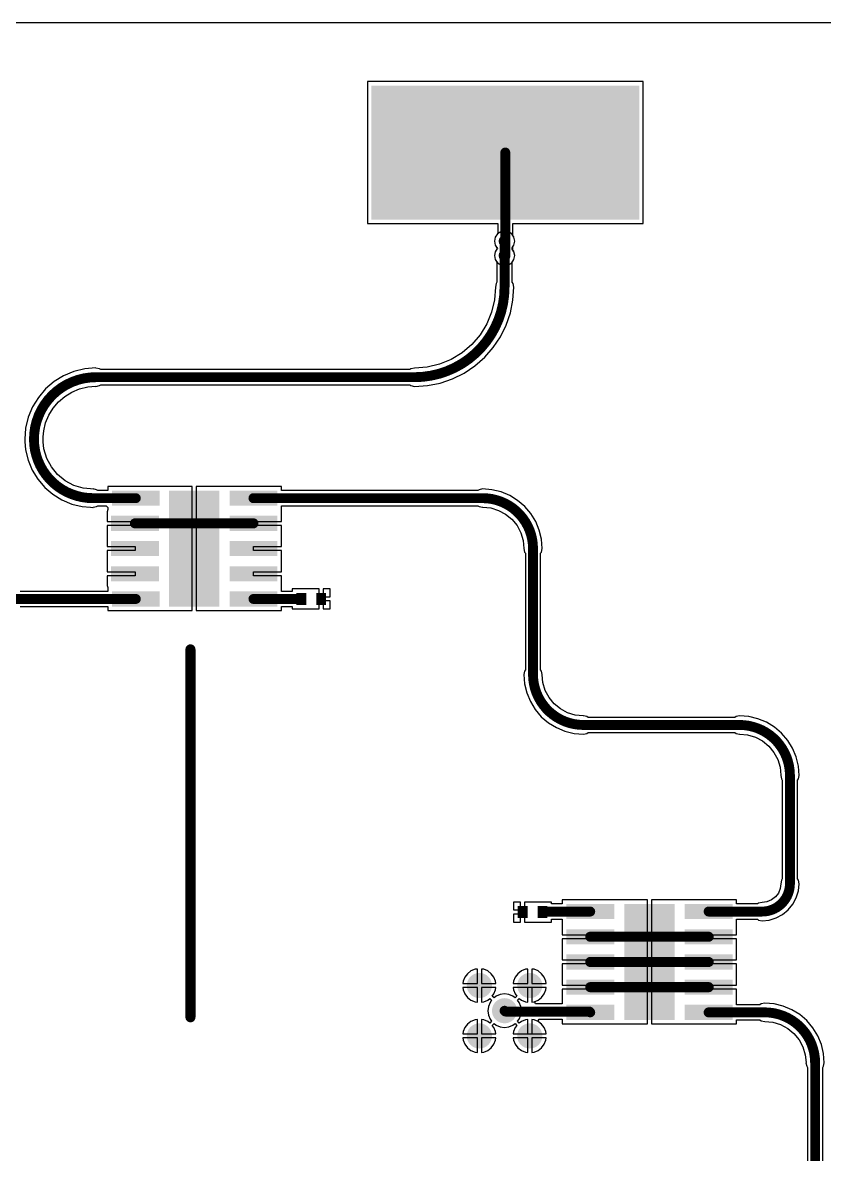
# Model space of a CAD drawing. Header units: millimetres. Extents: x 0.2 to 99.8, y 0.1 to 99.7.
# Drawn here: x 25.7 to 66.1, y 42.6 to 99.7 of the extents above; entities that cross this region are included whole.
import ezdxf

# ---------------------------------------------------------------- set-up
doc = ezdxf.new("R2010")
doc.units = ezdxf.units.MM
for name, color, linetype in [('BottomLayer', 5, 'Continuous'), ('MultiLayer', 9, 'Continuous'), ('PadHoleLayer', 156, 'Continuous'), ('TopLayer', 1, 'Continuous'), ('ViaHoleLayer', 16, 'Continuous')]:
    doc.layers.add(name, color=color, linetype=linetype)

# ---------------------------------------------------------------- blocks, each defined once
blk = doc.blocks.new('ANTENNA_PAD_3')
at = {"layer": 'TopLayer'}
blk.add_hatch(color=1, dxfattribs=at).paths.add_polyline_path([(-6.712, 3.375), (6.788, 3.375), (6.788, -3.375), (-6.712, -3.375)])
blk = doc.blocks.new('SM1L_MNC_B_6')
at = {"layer": 'BottomLayer'}
for points in [[(-4.191, 2.921), (-1.778, 2.921), (-1.778, 2.159), (-4.191, 2.159)], [(-1.27, 2.921), (1.27, 2.921), (1.27, -2.921), (-1.27, -2.921)], [(1.778, 2.921), (4.191, 2.921), (4.191, 2.159), (1.778, 2.159)], [(-4.191, 1.651), (-1.778, 1.651), (-1.778, 0.889), (-4.191, 0.889)], [(1.778, 1.651), (4.191, 1.651), (4.191, 0.889), (1.778, 0.889)], [(-4.191, 0.381), (-1.778, 0.381), (-1.778, -0.381), (-4.191, -0.381)], [(1.778, 0.381), (4.191, 0.381), (4.191, -0.381), (1.778, -0.381)], [(-4.191, -0.889), (-1.778, -0.889), (-1.778, -1.651), (-4.191, -1.651)], [(1.778, -0.889), (4.191, -0.889), (4.191, -1.651), (1.778, -1.651)], [(-4.191, -2.159), (-1.778, -2.159), (-1.778, -2.921), (-4.191, -2.921)], [(1.778, -2.159), (4.191, -2.159), (4.191, -2.921), (1.778, -2.921)]]:
    blk.add_hatch(color=5, dxfattribs=at).paths.add_polyline_path(points)
blk = doc.blocks.new('SM1L_MNC_B_7')
at = {"layer": 'BottomLayer'}
for points in [[(-4.191, 2.921), (-1.778, 2.921), (-1.778, 2.159), (-4.191, 2.159)], [(-1.27, 2.921), (1.27, 2.921), (1.27, -2.921), (-1.27, -2.921)], [(1.74, 2.921), (4.153, 2.921), (4.153, 2.159), (1.74, 2.159)], [(-4.191, 1.651), (-1.778, 1.651), (-1.778, 0.889), (-4.191, 0.889)], [(1.778, 1.651), (4.191, 1.651), (4.191, 0.889), (1.778, 0.889)], [(-4.191, 0.381), (-1.778, 0.381), (-1.778, -0.381), (-4.191, -0.381)], [(1.778, 0.381), (4.191, 0.381), (4.191, -0.381), (1.778, -0.381)], [(-4.191, -0.889), (-1.778, -0.889), (-1.778, -1.651), (-4.191, -1.651)], [(1.778, -0.889), (4.191, -0.889), (4.191, -1.651), (1.778, -1.651)], [(-4.191, -2.159), (-1.778, -2.159), (-1.778, -2.921), (-4.191, -2.921)], [(1.74, -2.159), (4.153, -2.159), (4.153, -2.921), (1.74, -2.921)]]:
    blk.add_hatch(color=5, dxfattribs=at).paths.add_polyline_path(points)
blk = doc.blocks.new('R0402_B_9')
at = {"layer": 'BottomLayer'}
for points in [[(-0.75, 0.3), (-0.25, 0.3), (-0.25, -0.3), (-0.75, -0.3)], [(0.25, 0.3), (0.75, 0.3), (0.75, -0.3), (0.25, -0.3)]]:
    blk.add_hatch(color=5, dxfattribs=at).paths.add_polyline_path(points)
blk = doc.blocks.new('R0402_B_10')
at = {"layer": 'BottomLayer'}
for points in [[(-0.75, 0.3), (-0.25, 0.3), (-0.25, -0.3), (-0.75, -0.3)], [(0.25, 0.3), (0.75, 0.3), (0.75, -0.3), (0.25, -0.3)]]:
    blk.add_hatch(color=5, dxfattribs=at).paths.add_polyline_path(points)
blk = doc.blocks.new('MMCX_0734151471_B_11')
at = {"layer": 'BottomLayer'}
h = blk.add_hatch(color=5, dxfattribs=at)
edge = h.paths.add_edge_path()
edge.add_arc((-1.27, 1.27), 0.635, 0, 360)
h = blk.add_hatch(color=5, dxfattribs=at)
edge = h.paths.add_edge_path()
edge.add_arc((1.27, 1.27), 0.635, 0, 360)
h = blk.add_hatch(color=5, dxfattribs=at)
edge = h.paths.add_edge_path()
edge.add_arc((0, 0), 0.635, 0, 360)
h = blk.add_hatch(color=5, dxfattribs=at)
edge = h.paths.add_edge_path()
edge.add_arc((-1.27, -1.27), 0.635, 0, 360)
h = blk.add_hatch(color=5, dxfattribs=at)
edge = h.paths.add_edge_path()
edge.add_arc((1.27, -1.27), 0.635, 0, 360)
at = {"layer": 'MultiLayer'}
h = blk.add_hatch(color=9, dxfattribs=at)
edge = h.paths.add_edge_path()
edge.add_arc((-1.27, 1.27), 0.635, 0, 360)
h = blk.add_hatch(color=9, dxfattribs=at)
edge = h.paths.add_edge_path()
edge.add_arc((1.27, 1.27), 0.635, 0, 360)
h = blk.add_hatch(color=9, dxfattribs=at)
edge = h.paths.add_edge_path()
edge.add_arc((0, 0), 0.635, 0, 360)
h = blk.add_hatch(color=9, dxfattribs=at)
edge = h.paths.add_edge_path()
edge.add_arc((-1.27, -1.27), 0.635, 0, 360)
h = blk.add_hatch(color=9, dxfattribs=at)
edge = h.paths.add_edge_path()
edge.add_arc((1.27, -1.27), 0.635, 0, 360)
at = {"layer": 'PadHoleLayer'}
h = blk.add_hatch(color=156, dxfattribs=at)
edge = h.paths.add_edge_path()
edge.add_arc((-1.27, 1.27), 0.445, 0, 360)
h = blk.add_hatch(color=156, dxfattribs=at)
edge = h.paths.add_edge_path()
edge.add_arc((1.27, 1.27), 0.445, 0, 360)
h = blk.add_hatch(color=156, dxfattribs=at)
edge = h.paths.add_edge_path()
edge.add_arc((0, 0), 0.445, 0, 360)
h = blk.add_hatch(color=156, dxfattribs=at)
edge = h.paths.add_edge_path()
edge.add_arc((-1.27, -1.27), 0.445, 0, 360)
h = blk.add_hatch(color=156, dxfattribs=at)
edge = h.paths.add_edge_path()
edge.add_arc((1.27, -1.27), 0.445, 0, 360)
at = {"layer": 'TopLayer'}
h = blk.add_hatch(color=1, dxfattribs=at)
edge = h.paths.add_edge_path()
edge.add_arc((-1.27, 1.27), 0.635, 0, 360)
h = blk.add_hatch(color=1, dxfattribs=at)
edge = h.paths.add_edge_path()
edge.add_arc((1.27, 1.27), 0.635, 0, 360)
h = blk.add_hatch(color=1, dxfattribs=at)
edge = h.paths.add_edge_path()
edge.add_arc((0, 0), 0.635, 0, 360)
h = blk.add_hatch(color=1, dxfattribs=at)
edge = h.paths.add_edge_path()
edge.add_arc((-1.27, -1.27), 0.635, 0, 360)
h = blk.add_hatch(color=1, dxfattribs=at)
edge = h.paths.add_edge_path()
edge.add_arc((1.27, -1.27), 0.635, 0, 360)

msp = doc.modelspace()

# ---------------------------------------------------------------- hatches: boundary and pattern name
at = {"layer": 'BottomLayer'}
h = msp.add_hatch(color=5, dxfattribs=at)
edge = h.paths.add_edge_path()
edge.add_arc((50, 88.646), 0.3, 0, 360)
h = msp.add_hatch(color=5, dxfattribs=at)
edge = h.paths.add_edge_path()
edge.add_arc((50, 87.917), 0.3, 0, 360)
at = {"layer": 'TopLayer'}
h = msp.add_hatch(color=1, dxfattribs=at)
edge = h.paths.add_edge_path()
edge.add_arc((50, 88.646), 0.3, 0, 360)
h = msp.add_hatch(color=1, dxfattribs=at)
edge = h.paths.add_edge_path()
edge.add_arc((50, 87.917), 0.3, 0, 360)
at = {"layer": 'ViaHoleLayer'}
h = msp.add_hatch(color=16, dxfattribs=at)
edge = h.paths.add_edge_path()
edge.add_arc((50, 88.646), 0.15, 0, 360)
h = msp.add_hatch(color=16, dxfattribs=at)
edge = h.paths.add_edge_path()
edge.add_arc((50, 87.917), 0.15, 0, 360)

# ---------------------------------------------------------------- linework, layer by layer
at = {"layer": 'BottomLayer'}
for p, q in [((10.217, 99.656), (89.809, 99.656)), ((49.637, 89.009), (49.526, 88.842)), ((49.804, 89.12), (49.637, 89.009)), ((50, 89.159), (49.804, 89.12)), ((50.196, 89.12), (50, 89.159)), ((50.363, 89.009), (50.196, 89.12)), ((50.474, 88.842), (50.363, 89.009)), ((49.526, 88.842), (49.487, 88.646)), ((49.487, 88.646), (49.526, 88.45)), ((49.526, 88.45), (49.616, 88.315)), ((50.384, 88.315), (50.474, 88.45)), ((50.513, 88.646), (50.474, 88.842)), ((50.474, 88.45), (50.513, 88.646)), ((49.526, 88.113), (49.487, 87.917)), ((49.487, 87.917), (49.526, 87.72)), ((49.616, 88.248), (49.526, 88.113)), ((49.616, 88.315), (49.616, 88.248)), ((50.384, 88.248), (50.384, 88.315)), ((50.474, 88.113), (50.384, 88.248)), ((50.513, 87.917), (50.474, 88.113)), ((50.474, 87.72), (50.513, 87.917)), ((49.526, 87.72), (49.616, 87.585)), ((49.616, 87.585), (49.616, 86.57)), ((50.384, 87.585), (50.474, 87.72)), ((50.384, 86.57), (50.384, 87.585)), ((49.547, 86.321), (49.497, 85.69)), ((49.574, 86.507), (49.538, 86.33)), ((49.538, 86.33), (49.538, 86.33)), ((49.538, 86.33), (49.547, 86.321)), ((49.616, 86.57), (49.574, 86.507)), ((50.426, 86.507), (50.384, 86.57)), ((50.421, 85.677), (50.463, 86.33)), ((50.462, 86.33), (50.426, 86.507)), ((50.463, 86.33), (50.462, 86.33)), ((49.497, 85.69), (49.347, 85.066)), ((50.293, 85.034), (50.421, 85.677)), ((49.347, 85.066), (49.102, 84.473)), ((50.082, 84.414), (50.293, 85.034)), ((49.102, 84.473), (48.766, 83.926)), ((49.793, 83.827), (50.082, 84.414)), ((48.766, 83.926), (48.35, 83.438)), ((48.35, 83.438), (47.862, 83.022)), ((48.997, 82.791), (49.429, 83.283)), ((49.429, 83.283), (49.793, 83.827)), ((47.862, 83.022), (47.315, 82.686)), ((48.505, 82.359), (48.997, 82.791)), ((28.836, 82.208), (28.289, 82.076)), ((29.398, 82.252), (28.836, 82.208)), ((29.398, 82.25), (29.398, 82.252)), ((29.574, 82.214), (29.398, 82.25)), ((29.638, 82.172), (29.574, 82.214)), ((45.218, 82.172), (29.638, 82.172)), ((45.281, 82.214), (45.218, 82.172)), ((45.458, 82.25), (45.281, 82.214)), ((45.467, 82.241), (45.458, 82.25)), ((45.458, 82.25), (45.458, 82.25)), ((46.098, 82.291), (45.467, 82.241)), ((46.722, 82.441), (46.098, 82.291)), ((47.315, 82.686), (46.722, 82.441)), ((47.961, 81.995), (48.505, 82.359)), ((27.288, 81.566), (26.86, 81.201)), ((27.768, 81.861), (27.288, 81.566)), ((28.289, 82.076), (27.768, 81.861)), ((46.754, 81.495), (47.373, 81.706)), ((47.373, 81.706), (47.961, 81.995)), ((26.86, 81.201), (26.494, 80.772)), ((27.829, 80.821), (28.186, 81.04)), ((28.186, 81.04), (28.573, 81.2)), ((28.573, 81.2), (28.98, 81.298)), ((28.98, 81.298), (29.393, 81.331)), ((29.393, 81.331), (29.398, 81.326)), ((29.398, 81.326), (29.574, 81.362)), ((29.398, 81.326), (29.398, 81.326)), ((29.574, 81.362), (29.638, 81.404)), ((29.638, 81.404), (45.218, 81.404)), ((45.218, 81.404), (45.281, 81.362)), ((45.281, 81.362), (45.458, 81.326)), ((45.458, 81.325), (46.111, 81.367)), ((45.458, 81.326), (45.458, 81.325)), ((46.111, 81.367), (46.754, 81.495)), ((26.494, 80.772), (26.2, 80.292)), ((27.239, 80.231), (27.511, 80.549)), ((27.511, 80.549), (27.829, 80.821)), ((26.2, 80.292), (25.984, 79.772)), ((26.86, 79.487), (27.02, 79.874)), ((27.02, 79.874), (27.239, 80.231)), ((25.984, 79.772), (25.853, 79.224)), ((26.762, 79.08), (26.86, 79.487)), ((25.853, 79.224), (25.809, 78.663)), ((26.734, 78.663), (26.739, 78.788)), ((26.739, 78.788), (26.762, 79.08)), ((25.809, 78.663), (25.809, 78.663)), ((25.809, 78.663), (25.819, 78.539)), ((25.819, 78.539), (25.851, 78.126)), ((26.738, 78.538), (26.734, 78.663)), ((26.734, 78.663), (26.734, 78.663)), ((26.734, 78.663), (26.734, 78.663)), ((26.774, 78.172), (26.738, 78.538)), ((26.917, 77.699), (26.774, 78.172)), ((25.851, 78.126), (25.977, 77.602)), ((25.977, 77.602), (26.183, 77.104)), ((27.15, 77.264), (26.917, 77.699)), ((26.183, 77.104), (26.465, 76.644)), ((27.463, 76.883), (27.15, 77.264)), ((26.465, 76.644), (26.815, 76.235)), ((27.844, 76.57), (27.463, 76.883)), ((28.28, 76.337), (27.844, 76.57)), ((26.815, 76.235), (27.225, 75.885)), ((27.225, 75.885), (27.684, 75.603)), ((28.752, 76.194), (28.28, 76.337)), ((29.123, 76.157), (28.752, 76.194)), ((29.249, 76.153), (29.123, 76.157)), ((29.25, 76.154), (29.249, 76.153)), ((29.426, 76.118), (29.25, 76.154)), ((29.49, 76.076), (29.426, 76.118)), ((29.997, 76.076), (29.49, 76.076)), ((32.753, 76.276), (29.997, 76.276)), ((29.997, 76.276), (29.997, 76.076)), ((32.848, 76.276), (32.753, 76.276)), ((32.944, 76.276), (32.848, 76.276)), ((34.252, 76.276), (32.944, 76.276)), ((34.252, 73.152), (34.252, 76.276)), ((35.801, 76.276), (34.455, 76.276)), ((34.455, 76.276), (34.455, 73.152)), ((35.827, 76.276), (35.801, 76.276)), ((35.928, 76.276), (35.827, 76.276)), ((35.954, 76.276), (35.928, 76.276)), ((38.748, 76.276), (35.954, 76.276)), ((38.748, 76.076), (38.748, 76.276)), ((48.655, 76.076), (38.748, 76.076)), ((48.718, 76.118), (48.655, 76.076)), ((48.895, 76.154), (48.718, 76.118)), ((49.365, 76.117), (48.895, 76.154)), ((48.895, 76.154), (48.895, 76.154)), ((49.823, 76.007), (49.365, 76.117)), ((50.258, 75.827), (49.823, 76.007)), ((27.684, 75.603), (28.182, 75.397)), ((28.182, 75.397), (28.706, 75.271)), ((29.426, 75.266), (29.49, 75.308)), ((29.49, 75.308), (29.907, 75.308)), ((29.907, 75.308), (29.997, 75.218)), ((38.748, 75.133), (38.748, 75.308)), ((38.748, 75.308), (48.655, 75.308)), ((48.655, 75.308), (48.718, 75.266)), ((50.659, 75.581), (50.258, 75.827)), ((51.018, 75.275), (50.659, 75.581)), ((28.706, 75.271), (29.127, 75.238)), ((29.127, 75.238), (29.243, 75.229)), ((29.243, 75.229), (29.251, 75.229)), ((29.251, 75.231), (29.426, 75.266)), ((29.251, 75.229), (29.251, 75.231)), ((29.997, 75.117), (29.959, 75.006)), ((29.959, 75.006), (29.959, 74.997)), ((29.959, 74.997), (29.959, 74.524)), ((29.997, 75.218), (29.997, 75.117)), ((38.748, 75.108), (38.748, 75.133)), ((38.748, 75.006), (38.748, 75.108)), ((38.748, 74.981), (38.748, 75.006)), ((38.748, 74.524), (38.748, 74.981)), ((48.718, 75.266), (48.895, 75.23)), ((48.895, 75.23), (48.901, 75.236)), ((48.895, 75.23), (48.895, 75.23)), ((48.901, 75.236), (49.302, 75.197)), ((49.302, 75.197), (49.693, 75.078)), ((49.693, 75.078), (50.053, 74.885)), ((50.053, 74.885), (50.369, 74.626)), ((51.324, 74.916), (51.018, 75.275)), ((51.57, 74.515), (51.324, 74.916)), ((29.959, 74.524), (31.369, 74.524)), ((31.369, 74.32), (29.959, 74.32)), ((29.959, 74.32), (29.959, 73.863)), ((31.369, 74.524), (31.369, 74.32)), ((37.338, 74.32), (37.338, 74.524)), ((37.338, 74.524), (38.748, 74.524)), ((38.748, 74.32), (37.338, 74.32)), ((38.748, 73.863), (38.748, 74.32)), ((50.369, 74.626), (50.628, 74.31)), ((50.628, 74.31), (50.821, 73.95)), ((51.75, 74.08), (51.57, 74.515)), ((29.959, 73.863), (29.959, 73.838)), ((29.959, 73.838), (29.959, 73.736)), ((29.959, 73.736), (29.959, 73.711)), ((29.959, 73.711), (29.959, 73.254)), ((38.748, 73.838), (38.748, 73.863)), ((38.748, 73.736), (38.748, 73.838)), ((38.748, 73.711), (38.748, 73.736)), ((38.748, 73.254), (38.748, 73.711)), ((50.821, 73.95), (50.94, 73.559)), ((51.86, 73.622), (51.75, 74.08)), ((51.897, 73.152), (51.86, 73.622)), ((29.959, 73.254), (31.369, 73.254)), ((31.369, 73.05), (29.959, 73.05)), ((29.959, 73.05), (29.959, 72.593)), ((31.369, 73.254), (31.369, 73.05)), ((34.252, 70.028), (34.252, 73.152)), ((34.455, 73.152), (34.455, 70.028)), ((37.338, 73.05), (37.338, 73.254)), ((37.338, 73.254), (38.748, 73.254)), ((38.748, 73.05), (37.338, 73.05)), ((38.748, 72.593), (38.748, 73.05)), ((50.94, 73.559), (50.979, 73.158)), ((50.979, 73.158), (50.973, 73.152)), ((50.973, 73.152), (50.973, 73.152)), ((50.973, 73.152), (51.009, 72.975)), ((51.861, 72.975), (51.897, 73.152)), ((51.897, 73.152), (51.897, 73.152)), ((29.959, 72.593), (29.959, 72.568)), ((29.959, 72.568), (29.959, 72.466)), ((29.959, 72.466), (29.959, 72.441)), ((29.959, 72.441), (29.959, 71.984)), ((38.748, 72.568), (38.748, 72.593)), ((38.748, 72.466), (38.748, 72.568)), ((38.748, 72.441), (38.748, 72.466)), ((38.748, 71.984), (38.748, 72.441)), ((51.009, 72.975), (51.051, 72.912)), ((51.051, 72.912), (51.051, 67.042)), ((51.819, 72.912), (51.861, 72.975)), ((51.819, 67.042), (51.819, 72.912)), ((29.959, 71.984), (31.369, 71.984)), ((31.369, 71.984), (31.369, 71.78)), ((37.338, 71.78), (37.338, 71.984)), ((37.338, 71.984), (38.748, 71.984)), ((31.369, 71.78), (29.959, 71.78)), ((29.959, 71.78), (29.959, 71.307)), ((29.959, 71.307), (29.959, 71.298)), ((29.959, 71.298), (29.997, 71.187)), ((38.748, 71.78), (37.338, 71.78)), ((38.748, 71.323), (38.748, 71.78)), ((38.748, 71.298), (38.748, 71.323)), ((38.748, 71.196), (38.748, 71.298)), ((29.997, 70.996), (25.582, 70.996)), ((29.997, 71.187), (29.997, 71.171)), ((29.997, 71.171), (29.997, 70.996)), ((38.748, 71.171), (38.748, 71.196)), ((38.748, 70.996), (38.748, 71.171)), ((39.298, 70.996), (38.748, 70.996)), ((40.171, 71.115), (39.298, 71.115)), ((39.298, 71.115), (39.298, 70.996)), ((40.204, 71.115), (40.171, 71.115)), ((40.298, 71.115), (40.204, 71.115)), ((40.331, 71.115), (40.298, 71.115)), ((40.649, 71.115), (40.331, 71.115)), ((40.649, 70.612), (40.649, 71.115)), ((41.204, 71.115), (40.853, 71.115)), ((40.853, 71.115), (40.853, 70.714)), ((41.204, 70.714), (41.204, 71.115)), ((25.582, 70.228), (29.997, 70.228)), ((29.997, 70.228), (29.997, 70.028)), ((38.748, 70.028), (38.748, 70.228)), ((38.748, 70.228), (39.298, 70.228)), ((39.298, 70.228), (39.298, 70.109)), ((40.649, 70.109), (40.649, 70.612)), ((40.853, 70.714), (41.204, 70.714)), ((41.204, 70.51), (40.853, 70.51)), ((40.853, 70.51), (40.853, 70.109)), ((41.204, 70.109), (41.204, 70.51)), ((29.997, 70.028), (32.753, 70.028)), ((32.753, 70.028), (32.848, 70.028)), ((32.848, 70.028), (32.944, 70.028)), ((32.944, 70.028), (34.252, 70.028)), ((34.455, 70.028), (35.801, 70.028)), ((35.801, 70.028), (35.827, 70.028)), ((35.827, 70.028), (35.928, 70.028)), ((35.928, 70.028), (35.954, 70.028)), ((35.954, 70.028), (38.748, 70.028)), ((39.298, 70.109), (40.171, 70.109)), ((40.171, 70.109), (40.204, 70.109)), ((40.204, 70.109), (40.298, 70.109)), ((40.298, 70.109), (40.331, 70.109)), ((40.331, 70.109), (40.649, 70.109)), ((40.853, 70.109), (41.204, 70.109)), ((51.009, 66.979), (50.973, 66.802)), ((50.973, 66.802), (50.973, 66.802)), ((50.973, 66.802), (51.01, 66.332)), ((51.051, 67.042), (51.009, 66.979)), ((51.861, 66.979), (51.819, 67.042)), ((51.897, 66.802), (51.861, 66.979)), ((51.891, 66.796), (51.897, 66.802)), ((51.93, 66.395), (51.891, 66.796)), ((51.897, 66.802), (51.897, 66.802)), ((51.01, 66.332), (51.12, 65.874)), ((52.049, 66.004), (51.93, 66.395)), ((51.12, 65.874), (51.3, 65.439)), ((52.242, 65.644), (52.049, 66.004)), ((52.501, 65.328), (52.242, 65.644)), ((51.3, 65.439), (51.546, 65.038)), ((51.546, 65.038), (51.852, 64.679)), ((52.817, 65.069), (52.501, 65.328)), ((53.177, 64.876), (52.817, 65.069)), ((51.852, 64.679), (52.211, 64.373)), ((53.568, 64.757), (53.177, 64.876)), ((53.969, 64.718), (53.568, 64.757)), ((53.975, 64.724), (53.969, 64.718)), ((54.152, 64.688), (53.975, 64.724)), ((53.975, 64.724), (53.975, 64.724)), ((54.215, 64.646), (54.152, 64.688)), ((61.609, 64.646), (54.215, 64.646)), ((61.672, 64.688), (61.609, 64.646)), ((61.849, 64.724), (61.672, 64.688)), ((62.319, 64.687), (61.849, 64.724)), ((61.849, 64.724), (61.849, 64.724)), ((62.777, 64.577), (62.319, 64.687)), ((63.212, 64.397), (62.777, 64.577)), ((52.211, 64.373), (52.612, 64.127)), ((52.612, 64.127), (53.047, 63.947)), ((53.047, 63.947), (53.505, 63.837)), ((63.613, 64.151), (63.212, 64.397)), ((63.972, 63.845), (63.613, 64.151)), ((53.505, 63.837), (53.975, 63.8)), ((53.975, 63.8), (54.152, 63.836)), ((53.975, 63.8), (53.975, 63.8)), ((54.152, 63.836), (54.215, 63.878)), ((54.215, 63.878), (61.609, 63.878)), ((61.609, 63.878), (61.672, 63.836)), ((61.672, 63.836), (61.849, 63.8)), ((61.849, 63.8), (61.855, 63.806)), ((61.849, 63.8), (61.849, 63.8)), ((61.855, 63.806), (62.256, 63.767)), ((62.256, 63.767), (62.647, 63.648)), ((62.647, 63.648), (63.007, 63.455)), ((63.007, 63.455), (63.323, 63.196)), ((64.278, 63.486), (63.972, 63.845)), ((64.524, 63.085), (64.278, 63.486)), ((63.323, 63.196), (63.582, 62.88)), ((63.582, 62.88), (63.775, 62.52)), ((64.704, 62.65), (64.524, 63.085)), ((63.775, 62.52), (63.894, 62.129)), ((64.814, 62.192), (64.704, 62.65)), ((64.851, 61.722), (64.814, 62.192)), ((63.894, 62.129), (63.933, 61.728)), ((63.933, 61.728), (63.927, 61.722)), ((63.927, 61.722), (63.927, 61.722)), ((63.927, 61.722), (63.963, 61.545)), ((64.815, 61.545), (64.851, 61.722)), ((64.851, 61.722), (64.851, 61.722)), ((63.963, 61.545), (64.005, 61.482)), ((64.005, 61.482), (64.005, 56.501)), ((64.773, 61.482), (64.815, 61.545)), ((64.773, 56.501), (64.773, 61.482)), ((64.005, 56.501), (63.963, 56.438)), ((64.815, 56.438), (64.773, 56.501)), ((63.9, 56.016), (63.805, 55.788)), ((63.931, 56.257), (63.9, 56.016)), ((63.963, 56.438), (63.927, 56.261)), ((63.927, 56.261), (63.927, 56.261)), ((63.927, 56.261), (63.931, 56.257)), ((64.709, 55.547), (64.815, 55.897)), ((64.851, 56.261), (64.815, 56.438)), ((64.815, 55.897), (64.851, 56.261)), ((64.851, 56.261), (64.851, 56.261)), ((50.81, 55.339), (50.458, 55.339)), ((50.458, 55.339), (50.458, 54.937)), ((50.81, 54.937), (50.81, 55.339)), ((51.331, 55.339), (51.013, 55.339)), ((51.013, 55.339), (51.013, 54.836)), ((51.364, 55.339), (51.331, 55.339)), ((51.458, 55.339), (51.364, 55.339)), ((51.491, 55.339), (51.458, 55.339)), ((52.364, 55.339), (51.491, 55.339)), ((52.364, 55.242), (52.364, 55.339)), ((55.704, 55.442), (52.91, 55.442)), ((52.91, 55.442), (52.91, 55.242)), ((55.73, 55.442), (55.704, 55.442)), ((55.831, 55.442), (55.73, 55.442)), ((55.857, 55.442), (55.831, 55.442)), ((57.203, 55.442), (55.857, 55.442)), ((57.203, 52.318), (57.203, 55.442)), ((58.752, 55.442), (57.406, 55.442)), ((57.406, 55.442), (57.406, 52.318)), ((58.778, 55.442), (58.752, 55.442)), ((58.879, 55.442), (58.778, 55.442)), ((58.905, 55.442), (58.879, 55.442)), ((61.699, 55.442), (58.905, 55.442)), ((61.699, 55.242), (61.699, 55.442)), ((63.231, 55.347), (62.99, 55.316)), ((63.459, 55.442), (63.231, 55.347)), ((63.655, 55.592), (63.459, 55.442)), ((63.805, 55.788), (63.655, 55.592)), ((64.536, 55.225), (64.709, 55.547)), ((50.458, 54.937), (50.81, 54.937)), ((51.013, 54.836), (51.013, 54.332)), ((52.91, 55.242), (52.364, 55.242)), ((62.746, 55.242), (61.699, 55.242)), ((62.809, 55.284), (62.746, 55.242)), ((62.986, 55.319), (62.809, 55.284)), ((62.99, 55.316), (62.986, 55.319)), ((62.986, 55.319), (62.986, 55.319)), ((64.022, 54.711), (64.304, 54.942)), ((64.304, 54.942), (64.536, 55.225)), ((50.81, 54.734), (50.458, 54.734)), ((50.458, 54.734), (50.458, 54.332)), ((50.458, 54.332), (50.81, 54.332)), ((50.81, 54.332), (50.81, 54.734)), ((51.013, 54.332), (51.331, 54.332)), ((51.331, 54.332), (51.364, 54.332)), ((51.364, 54.332), (51.458, 54.332)), ((51.458, 54.332), (51.491, 54.332)), ((51.491, 54.332), (52.364, 54.332)), ((52.364, 54.332), (52.364, 54.474)), ((52.364, 54.474), (52.91, 54.474)), ((52.91, 54.474), (52.91, 54.299)), ((52.91, 54.299), (52.91, 54.274)), ((52.91, 54.274), (52.91, 54.172)), ((61.699, 54.299), (61.699, 54.474)), ((61.699, 54.474), (62.746, 54.474)), ((61.699, 54.274), (61.699, 54.299)), ((61.699, 54.172), (61.699, 54.274)), ((62.746, 54.474), (62.809, 54.431)), ((62.809, 54.431), (62.986, 54.396)), ((62.986, 54.396), (63.35, 54.432)), ((62.986, 54.396), (62.986, 54.396)), ((63.35, 54.432), (63.699, 54.538)), ((63.699, 54.538), (64.022, 54.711)), ((52.91, 54.172), (52.91, 54.147)), ((52.91, 54.147), (52.91, 53.689)), ((52.91, 53.689), (54.32, 53.689)), ((54.32, 53.689), (54.32, 53.486)), ((60.289, 53.486), (60.289, 53.689)), ((60.289, 53.689), (61.699, 53.689)), ((61.699, 54.147), (61.699, 54.172)), ((61.699, 53.689), (61.699, 54.147)), ((54.32, 53.486), (52.91, 53.486)), ((52.91, 53.486), (52.91, 53.029)), ((61.699, 53.486), (60.289, 53.486)), ((61.699, 53.029), (61.699, 53.486)), ((52.91, 53.029), (52.91, 53.004)), ((52.91, 53.004), (52.91, 52.902)), ((52.91, 52.902), (52.91, 52.877)), ((52.91, 52.877), (52.91, 52.419)), ((61.699, 53.004), (61.699, 53.029)), ((61.699, 52.902), (61.699, 53.004)), ((61.699, 52.877), (61.699, 52.902)), ((61.699, 52.419), (61.699, 52.877)), ((48.511, 51.947), (48.307, 51.863)), ((48.628, 51.962), (48.511, 51.947)), ((48.628, 51.232), (48.628, 51.962)), ((48.949, 51.947), (48.832, 51.962)), ((48.832, 51.962), (48.832, 51.232)), ((49.153, 51.863), (48.949, 51.947)), ((51.051, 51.947), (50.847, 51.863)), ((51.168, 51.962), (51.051, 51.947)), ((51.168, 51.232), (51.168, 51.962)), ((51.489, 51.947), (51.372, 51.962)), ((51.372, 51.962), (51.372, 51.232)), ((51.693, 51.863), (51.489, 51.947)), ((52.91, 52.419), (54.32, 52.419)), ((54.32, 52.216), (52.91, 52.216)), ((52.91, 52.216), (52.91, 51.759)), ((54.32, 52.419), (54.32, 52.216)), ((57.203, 49.194), (57.203, 52.318)), ((57.406, 52.318), (57.406, 49.194)), ((60.289, 52.216), (60.289, 52.419)), ((60.289, 52.419), (61.699, 52.419)), ((61.699, 52.216), (60.289, 52.216)), ((61.699, 51.759), (61.699, 52.216)), ((47.913, 51.349), (47.898, 51.232)), ((47.998, 51.553), (47.913, 51.349)), ((48.132, 51.728), (47.998, 51.553)), ((48.307, 51.863), (48.132, 51.728)), ((49.328, 51.728), (49.153, 51.863)), ((49.462, 51.553), (49.328, 51.728)), ((49.547, 51.349), (49.462, 51.553)), ((49.562, 51.232), (49.547, 51.349)), ((50.453, 51.349), (50.438, 51.232)), ((50.538, 51.553), (50.453, 51.349)), ((50.672, 51.728), (50.538, 51.553)), ((50.847, 51.863), (50.672, 51.728)), ((51.868, 51.728), (51.693, 51.863)), ((52.002, 51.553), (51.868, 51.728)), ((52.087, 51.349), (52.002, 51.553)), ((52.102, 51.232), (52.087, 51.349)), ((52.91, 51.759), (52.91, 51.734)), ((52.91, 51.734), (52.91, 51.632)), ((52.91, 51.632), (52.91, 51.607)), ((52.91, 51.607), (52.91, 51.149)), ((61.699, 51.734), (61.699, 51.759)), ((61.699, 51.632), (61.699, 51.734)), ((61.699, 51.607), (61.699, 51.632)), ((61.699, 51.149), (61.699, 51.607)), ((47.898, 51.232), (48.628, 51.232)), ((48.628, 51.029), (47.898, 51.029)), ((47.898, 51.029), (47.913, 50.912)), ((47.913, 50.912), (47.998, 50.708)), ((48.628, 50.298), (48.628, 51.029)), ((48.73, 51.13), (48.73, 51.13)), ((48.73, 51.13), (48.73, 51.13)), ((48.73, 51.13), (48.73, 51.13)), ((48.832, 51.232), (49.562, 51.232)), ((49.562, 51.029), (48.832, 51.029)), ((48.832, 51.029), (48.832, 50.298)), ((49.462, 50.708), (49.547, 50.912)), ((49.547, 50.912), (49.562, 51.029)), ((50.438, 51.232), (51.168, 51.232)), ((51.27, 51.029), (50.438, 51.029)), ((50.438, 51.029), (50.453, 50.912)), ((50.453, 50.912), (50.538, 50.708)), ((52.102, 51.029), (51.27, 51.029)), ((51.372, 51.232), (52.102, 51.232)), ((52.002, 50.708), (52.087, 50.912)), ((52.087, 50.912), (52.102, 51.029)), ((52.91, 51.149), (54.32, 51.149)), ((54.32, 50.946), (52.91, 50.946)), ((52.91, 50.946), (52.91, 50.489)), ((54.32, 51.149), (54.32, 50.946)), ((60.289, 50.946), (60.289, 51.149)), ((60.289, 51.149), (61.699, 51.149)), ((61.699, 50.946), (60.289, 50.946)), ((61.699, 50.489), (61.699, 50.946)), ((47.998, 50.708), (48.132, 50.533)), ((48.132, 50.533), (48.307, 50.398)), ((48.307, 50.398), (48.511, 50.314)), ((48.511, 50.314), (48.628, 50.298)), ((48.832, 50.298), (48.949, 50.314)), ((48.949, 50.314), (49.153, 50.398)), ((49.153, 50.398), (49.258, 50.479)), ((49.268, 50.283), (49.183, 50.079)), ((49.258, 50.479), (49.349, 50.389)), ((49.349, 50.389), (49.268, 50.283)), ((49.381, 50.602), (49.462, 50.708)), ((49.472, 50.512), (49.381, 50.602)), ((49.577, 50.593), (49.472, 50.512)), ((49.781, 50.677), (49.577, 50.593)), ((50, 50.706), (49.781, 50.677)), ((50.219, 50.677), (50, 50.706)), ((50.423, 50.593), (50.219, 50.677)), ((50.528, 50.512), (50.423, 50.593)), ((50.619, 50.602), (50.528, 50.512)), ((50.538, 50.708), (50.619, 50.602)), ((51.528, 50.33), (51.693, 50.398)), ((51.553, 50.203), (51.528, 50.33)), ((52.91, 50.203), (51.553, 50.203)), ((51.693, 50.398), (51.868, 50.533)), ((51.868, 50.533), (52.002, 50.708)), ((52.91, 50.489), (52.91, 50.464)), ((52.91, 50.464), (52.91, 50.362)), ((52.91, 50.362), (52.91, 50.337)), ((52.91, 50.337), (52.91, 50.203)), ((61.699, 50.464), (61.699, 50.489)), ((61.699, 50.362), (61.699, 50.464)), ((61.699, 50.337), (61.699, 50.362)), ((61.699, 50.162), (61.699, 50.337)), ((62.942, 50.204), (62.879, 50.162)), ((63.119, 50.239), (62.942, 50.204)), ((63.589, 50.203), (63.119, 50.24)), ((63.119, 50.24), (63.119, 50.239)), ((64.047, 50.093), (63.589, 50.203)), ((49.183, 50.079), (49.155, 49.86)), ((49.155, 49.86), (49.183, 49.642)), ((49.183, 49.642), (49.268, 49.438)), ((62.879, 50.162), (61.699, 50.162)), ((64.482, 49.913), (64.047, 50.093)), ((64.883, 49.666), (64.482, 49.913)), ((65.242, 49.361), (64.883, 49.666)), ((48.132, 49.188), (47.998, 49.013)), ((48.307, 49.323), (48.132, 49.188)), ((48.511, 49.407), (48.307, 49.323)), ((48.628, 49.422), (48.511, 49.407)), ((48.628, 48.692), (48.628, 49.422)), ((48.949, 49.407), (48.832, 49.422)), ((48.832, 49.422), (48.832, 48.692)), ((49.153, 49.323), (48.949, 49.407)), ((49.258, 49.242), (49.153, 49.323)), ((49.349, 49.332), (49.258, 49.242)), ((49.268, 49.438), (49.349, 49.332)), ((49.381, 49.119), (49.472, 49.209)), ((49.462, 49.013), (49.381, 49.119)), ((49.472, 49.209), (49.577, 49.128)), ((49.577, 49.128), (49.781, 49.044)), ((50.219, 49.044), (50.423, 49.128)), ((50.423, 49.128), (50.528, 49.209)), ((50.528, 49.209), (50.619, 49.119)), ((50.619, 49.119), (50.538, 49.013)), ((51.711, 49.308), (51.719, 49.378)), ((51.868, 49.188), (51.711, 49.308)), ((51.719, 49.378), (51.746, 49.435)), ((51.746, 49.435), (52.91, 49.435)), ((52.002, 49.013), (51.868, 49.188)), ((52.91, 49.435), (52.91, 49.194)), ((52.91, 49.194), (55.704, 49.194)), ((55.704, 49.194), (55.73, 49.194)), ((55.73, 49.194), (55.831, 49.194)), ((55.831, 49.194), (55.857, 49.194)), ((55.857, 49.194), (57.203, 49.194)), ((57.406, 49.194), (58.752, 49.194)), ((58.752, 49.194), (58.778, 49.194)), ((58.778, 49.194), (58.879, 49.194)), ((58.879, 49.194), (58.905, 49.194)), ((58.905, 49.194), (61.699, 49.194)), ((61.699, 49.194), (61.699, 49.394)), ((61.699, 49.394), (62.879, 49.394)), ((62.879, 49.394), (62.942, 49.351)), ((62.942, 49.351), (63.119, 49.316)), ((63.119, 49.316), (63.125, 49.322)), ((63.119, 49.316), (63.119, 49.316)), ((63.125, 49.322), (63.526, 49.282)), ((63.526, 49.282), (63.917, 49.164)), ((63.917, 49.164), (64.277, 48.971)), ((65.548, 49.002), (65.242, 49.361)), ((47.913, 48.809), (47.898, 48.692)), ((47.898, 48.692), (48.628, 48.692)), ((48.628, 48.489), (47.898, 48.489)), ((47.898, 48.489), (47.913, 48.372)), ((47.998, 49.013), (47.913, 48.809)), ((48.628, 47.758), (48.628, 48.489)), ((48.832, 48.692), (49.562, 48.692)), ((49.562, 48.489), (48.832, 48.489)), ((48.832, 48.489), (48.832, 47.758)), ((49.547, 48.809), (49.462, 49.013)), ((49.562, 48.692), (49.547, 48.809)), ((49.547, 48.372), (49.562, 48.489)), ((49.781, 49.044), (50, 49.015)), ((50, 49.015), (50.219, 49.044)), ((50.453, 48.809), (50.438, 48.692)), ((50.438, 48.692), (51.27, 48.692)), ((51.168, 48.489), (50.438, 48.489)), ((50.438, 48.489), (50.453, 48.372)), ((50.538, 49.013), (50.453, 48.809)), ((51.168, 47.758), (51.168, 48.489)), ((51.27, 48.692), (52.102, 48.692)), ((52.102, 48.489), (51.372, 48.489)), ((51.372, 48.489), (51.372, 47.758)), ((52.087, 48.809), (52.002, 49.013)), ((52.102, 48.692), (52.087, 48.809)), ((52.087, 48.372), (52.102, 48.489)), ((64.277, 48.971), (64.593, 48.712)), ((64.593, 48.712), (64.852, 48.396)), ((65.794, 48.601), (65.548, 49.002)), ((65.974, 48.165), (65.794, 48.601)), ((47.913, 48.372), (47.998, 48.168)), ((47.998, 48.168), (48.132, 47.993)), ((48.132, 47.993), (48.307, 47.858)), ((49.153, 47.858), (49.328, 47.993)), ((49.328, 47.993), (49.462, 48.168)), ((49.462, 48.168), (49.547, 48.372)), ((50.453, 48.372), (50.538, 48.168)), ((50.538, 48.168), (50.672, 47.993)), ((50.672, 47.993), (50.847, 47.858)), ((51.693, 47.858), (51.868, 47.993)), ((51.868, 47.993), (52.002, 48.168)), ((52.002, 48.168), (52.087, 48.372)), ((64.852, 48.396), (65.045, 48.036)), ((65.045, 48.036), (65.164, 47.645)), ((66.084, 47.707), (65.974, 48.165)), ((48.307, 47.858), (48.511, 47.774)), ((48.511, 47.774), (48.628, 47.758)), ((48.832, 47.758), (48.949, 47.774)), ((48.949, 47.774), (49.153, 47.858)), ((50.847, 47.858), (51.051, 47.774)), ((51.051, 47.774), (51.168, 47.758)), ((51.372, 47.758), (51.489, 47.774)), ((51.489, 47.774), (51.693, 47.858)), ((65.164, 47.645), (65.203, 47.244)), ((66.121, 47.238), (66.084, 47.707)), ((65.203, 47.244), (65.197, 47.238)), ((65.197, 47.238), (65.197, 47.238)), ((65.197, 47.238), (65.233, 47.061)), ((65.233, 47.061), (65.275, 46.998)), ((65.275, 46.998), (65.275, 41.209)), ((66.043, 46.998), (66.085, 47.061)), ((66.043, 41.209), (66.043, 46.998)), ((66.085, 47.061), (66.121, 47.238)), ((66.121, 47.238), (66.121, 47.238))]:
    msp.add_line(p, q, dxfattribs=at)
for points, const_width in [([(50, 87.917), (50, 88.646)], 0.499), ([(50, 86.33), (50, 87.917)], 0.499), ([(29.398, 81.788), (45.458, 81.788)], 0.499), ([(29.398, 81.788), (29.398, 81.788)], 0.499), ([(29.25, 75.692), (31.407, 75.692)], 0.499), ([(37.338, 75.692), (48.895, 75.692)], 0.499), ([(31.369, 74.422), (37.338, 74.422)], 0.508), ([(51.435, 66.802), (51.435, 73.152)], 0.499), ([(25.341, 70.612), (31.407, 70.612)], 0.499), ([(37.338, 70.612), (39.751, 70.612)], 0.499), ([(34.163, 49.53), (34.163, 68.072)], 0.508), ([(53.975, 64.262), (61.849, 64.262)], 0.499), ([(64.389, 56.261), (64.389, 61.722)], 0.499), ([(51.911, 54.857), (51.912, 54.858)], 0.499), ([(51.912, 54.858), (54.32, 54.858)], 0.499), ([(51.911, 54.836), (51.911, 54.857)], 0.499), ([(60.289, 54.858), (62.986, 54.858)], 0.499), ([(54.32, 53.588), (60.289, 53.588)], 0.508), ([(54.32, 52.318), (57.305, 52.318)], 0.508), ([(57.305, 52.318), (60.289, 52.318)], 0.508), ([(54.32, 51.048), (60.289, 51.048)], 0.508), ([(50, 49.86), (50.041, 49.819)], 0.499), ([(50.041, 49.819), (54.279, 49.819)], 0.499), ([(54.279, 49.819), (54.32, 49.778)], 0.499), ([(60.289, 49.778), (63.119, 49.778)], 0.499), ([(65.659, 40.968), (65.659, 47.238)], 0.499)]:
    msp.add_lwpolyline(points, dxfattribs=dict(at, const_width=const_width))
for points, const_width in [([(49.875, 88.646, 1), (50.125, 88.646, 1)], 0.249), ([(49.875, 87.917, 1), (50.125, 87.917, 1)], 0.249), ([(49.875, 87.917, 1), (50.125, 87.917, 1)], 0.249), ([(49.875, 86.33, 1), (50.125, 86.33, 1)], 0.249), ([(49.875, 86.33, 1), (50.125, 86.33, 1)], 0.249), ([(29.273, 81.788, 1), (29.522, 81.788, 1)], 0.249), ([(29.273, 81.788, 1), (29.522, 81.788, 1)], 0.249), ([(29.273, 81.788, 1), (29.522, 81.788, 1)], 0.249), ([(29.273, 81.788, 1), (29.522, 81.788, 1)], 0.249), ([(45.333, 81.788, 1), (45.583, 81.788, 1)], 0.249), ([(45.333, 81.788, 1), (45.583, 81.788, 1)], 0.249), ([(26.148, 78.663, 1), (26.397, 78.663, 1)], 0.249), ([(26.148, 78.663, 1), (26.397, 78.663, 1)], 0.249), ([(29.125, 75.692, 1), (29.375, 75.692, 1)], 0.249), ([(29.125, 75.692, 1), (29.375, 75.692, 1)], 0.249), ([(31.282, 75.692, 1), (31.532, 75.692, 1)], 0.249), ([(37.213, 75.692, 1), (37.463, 75.692, 1)], 0.249), ([(48.77, 75.692, 1), (49.02, 75.692, 1)], 0.249), ([(48.77, 75.692, 1), (49.02, 75.692, 1)], 0.249), ([(31.242, 74.422, 1), (31.496, 74.422, 1)], 0.254), ([(37.211, 74.422, 1), (37.465, 74.422, 1)], 0.254), ([(51.31, 73.152, 1), (51.56, 73.152, 1)], 0.249), ([(51.31, 73.152, 1), (51.56, 73.152, 1)], 0.249), ([(31.282, 70.612, 1), (31.532, 70.612, 1)], 0.249), ([(37.213, 70.612, 1), (37.463, 70.612, 1)], 0.249), ([(39.626, 70.612, 1), (39.876, 70.612, 1)], 0.249), ([(34.036, 68.072, 1), (34.29, 68.072, 1)], 0.254), ([(51.31, 66.802, 1), (51.56, 66.802, 1)], 0.249), ([(51.31, 66.802, 1), (51.56, 66.802, 1)], 0.249), ([(53.85, 64.262, 1), (54.1, 64.262, 1)], 0.249), ([(53.85, 64.262, 1), (54.1, 64.262, 1)], 0.249), ([(61.724, 64.262, 1), (61.974, 64.262, 1)], 0.249), ([(61.724, 64.262, 1), (61.974, 64.262, 1)], 0.249), ([(64.264, 61.722, 1), (64.514, 61.722, 1)], 0.249), ([(64.264, 61.722, 1), (64.514, 61.722, 1)], 0.249), ([(64.264, 56.261, 1), (64.514, 56.261, 1)], 0.249), ([(64.264, 56.261, 1), (64.514, 56.261, 1)], 0.249), ([(51.786, 54.857, 1), (52.036, 54.857, 1)], 0.249), ([(51.787, 54.858, 1), (52.036, 54.858, 1)], 0.249), ([(51.787, 54.858, 1), (52.036, 54.858, 1)], 0.249), ([(51.786, 54.857, 1), (52.036, 54.857, 1)], 0.249), ([(51.786, 54.836, 1), (52.036, 54.836, 1)], 0.249), ([(54.195, 54.858, 1), (54.445, 54.858, 1)], 0.249), ([(60.164, 54.858, 1), (60.414, 54.858, 1)], 0.249), ([(62.861, 54.858, 1), (63.111, 54.858, 1)], 0.249), ([(62.861, 54.858, 1), (63.111, 54.858, 1)], 0.249), ([(54.193, 53.588, 1), (54.447, 53.588, 1)], 0.254), ([(60.162, 53.588, 1), (60.416, 53.588, 1)], 0.254), ([(54.193, 52.318, 1), (54.447, 52.318, 1)], 0.254), ([(57.178, 52.318, 1), (57.432, 52.318, 1)], 0.254), ([(57.178, 52.318, 1), (57.432, 52.318, 1)], 0.254), ([(60.162, 52.318, 1), (60.416, 52.318, 1)], 0.254), ([(54.193, 51.048, 1), (54.447, 51.048, 1)], 0.254), ([(60.162, 51.048, 1), (60.416, 51.048, 1)], 0.254), ([(34.036, 49.53, 1), (34.29, 49.53, 1)], 0.254), ([(49.875, 49.86, 1), (50.125, 49.86, 1)], 0.249), ([(49.917, 49.819, 1), (50.166, 49.819, 1)], 0.249), ([(49.917, 49.819, 1), (50.166, 49.819, 1)], 0.249), ([(54.154, 49.819, 1), (54.404, 49.819, 1)], 0.249), ([(54.154, 49.819, 1), (54.404, 49.819, 1)], 0.249), ([(54.195, 49.778, 1), (54.445, 49.778, 1)], 0.249), ([(60.164, 49.778, 1), (60.414, 49.778, 1)], 0.249), ([(62.994, 49.778, 1), (63.244, 49.778, 1)], 0.249), ([(62.994, 49.778, 1), (63.244, 49.778, 1)], 0.249), ([(65.534, 47.238, 1), (65.784, 47.238, 1)], 0.249), ([(65.534, 47.238, 1), (65.784, 47.238, 1)], 0.249)]:
    msp.add_lwpolyline(points, format="xyb", close=True, dxfattribs=dict(at, const_width=const_width))
at = {"layer": 'BottomLayer', "const_width": 0.499}
for points in [[(50, 86.33, -0.414214), (45.458, 81.788)], [(26.272, 78.663, -0.414178), (29.398, 81.788)], [(29.25, 75.692, -0.414883), (26.272, 78.663)], [(48.895, 75.692, -0.414214), (51.435, 73.152)], [(53.975, 64.262, -0.414214), (51.435, 66.802)], [(61.849, 64.262, -0.414214), (64.389, 61.722)], [(64.389, 56.261, -0.414214), (62.986, 54.858)], [(63.119, 49.778, -0.414214), (65.659, 47.238)]]:
    msp.add_lwpolyline(points, format="xyb", dxfattribs=at)
at = {"layer": 'TopLayer'}
for p, q in [((10.217, 99.656), (89.809, 99.656)), ((56.991, 96.688), (43.085, 96.688)), ((43.085, 96.688), (43.085, 89.532)), ((56.991, 89.532), (56.991, 96.688)), ((43.085, 89.532), (49.654, 89.532)), ((49.637, 89.009), (49.526, 88.842)), ((49.654, 89.02), (49.637, 89.009)), ((49.654, 89.532), (49.654, 89.02)), ((50.422, 88.924), (50.422, 89.532)), ((50.422, 89.532), (56.991, 89.532)), ((49.526, 88.842), (49.487, 88.646)), ((49.487, 88.646), (49.526, 88.45)), ((49.526, 88.45), (49.568, 88.386)), ((50.464, 88.861), (50.422, 88.924)), ((50.422, 88.372), (50.474, 88.45)), ((50.465, 88.855), (50.464, 88.861)), ((50.474, 88.842), (50.465, 88.855)), ((50.513, 88.646), (50.474, 88.842)), ((50.474, 88.45), (50.513, 88.646)), ((49.526, 88.113), (49.487, 87.917)), ((49.487, 87.917), (49.526, 87.72)), ((49.568, 88.176), (49.526, 88.113)), ((49.568, 88.386), (49.636, 88.281)), ((49.636, 88.281), (49.568, 88.176)), ((50.422, 88.195), (50.422, 88.372)), ((50.464, 88.131), (50.422, 88.195)), ((50.465, 88.126), (50.464, 88.131)), ((50.474, 88.113), (50.465, 88.126)), ((50.513, 87.917), (50.474, 88.113)), ((50.474, 87.72), (50.513, 87.917)), ((49.526, 87.72), (49.637, 87.554)), ((49.637, 87.554), (49.804, 87.443)), ((49.804, 87.443), (50, 87.404)), ((50, 87.404), (50.196, 87.443)), ((50.196, 87.443), (50.363, 87.554)), ((50.363, 87.554), (50.474, 87.72)), ((48.511, 51.947), (48.307, 51.863)), ((48.628, 51.962), (48.511, 51.947)), ((48.628, 51.232), (48.628, 51.962)), ((48.949, 51.947), (48.832, 51.962)), ((48.832, 51.962), (48.832, 51.232)), ((49.153, 51.863), (48.949, 51.947)), ((51.051, 51.947), (50.847, 51.863)), ((51.168, 51.962), (51.051, 51.947)), ((51.168, 51.232), (51.168, 51.962)), ((51.489, 51.947), (51.372, 51.962)), ((51.372, 51.962), (51.372, 51.232)), ((51.693, 51.863), (51.489, 51.947)), ((47.913, 51.349), (47.898, 51.232)), ((47.998, 51.553), (47.913, 51.349)), ((48.132, 51.728), (47.998, 51.553)), ((48.307, 51.863), (48.132, 51.728)), ((49.328, 51.728), (49.153, 51.863)), ((49.462, 51.553), (49.328, 51.728)), ((49.547, 51.349), (49.462, 51.553)), ((49.562, 51.232), (49.547, 51.349)), ((50.453, 51.349), (50.438, 51.232)), ((50.538, 51.553), (50.453, 51.349)), ((50.672, 51.728), (50.538, 51.553)), ((50.847, 51.863), (50.672, 51.728)), ((51.868, 51.728), (51.693, 51.863)), ((52.002, 51.553), (51.868, 51.728)), ((52.087, 51.349), (52.002, 51.553)), ((52.102, 51.232), (52.087, 51.349)), ((47.898, 51.232), (48.628, 51.232)), ((48.628, 51.029), (47.898, 51.029)), ((47.898, 51.029), (47.913, 50.912)), ((47.913, 50.912), (47.998, 50.708)), ((48.628, 50.298), (48.628, 51.029)), ((48.832, 51.232), (49.562, 51.232)), ((49.562, 51.029), (48.832, 51.029)), ((48.832, 51.029), (48.832, 50.298)), ((49.462, 50.708), (49.547, 50.912)), ((49.547, 50.912), (49.562, 51.029)), ((50.438, 51.232), (51.168, 51.232)), ((51.168, 51.029), (50.438, 51.029)), ((50.438, 51.029), (50.453, 50.912)), ((50.453, 50.912), (50.538, 50.708)), ((51.168, 50.298), (51.168, 51.029)), ((51.372, 51.232), (52.102, 51.232)), ((52.102, 51.029), (51.372, 51.029)), ((51.372, 51.029), (51.372, 50.298)), ((52.002, 50.708), (52.087, 50.912)), ((52.087, 50.912), (52.102, 51.029)), ((47.998, 50.708), (48.132, 50.533)), ((48.132, 50.533), (48.307, 50.398)), ((48.307, 50.398), (48.511, 50.314)), ((48.511, 50.314), (48.628, 50.298)), ((48.832, 50.298), (48.949, 50.314)), ((48.949, 50.314), (49.153, 50.398)), ((49.153, 50.398), (49.258, 50.479)), ((49.268, 50.283), (49.183, 50.079)), ((49.258, 50.479), (49.349, 50.389)), ((49.349, 50.389), (49.268, 50.283)), ((49.381, 50.602), (49.462, 50.708)), ((49.472, 50.512), (49.381, 50.602)), ((49.577, 50.593), (49.472, 50.512)), ((49.781, 50.677), (49.577, 50.593)), ((50, 50.706), (49.781, 50.677)), ((50.219, 50.677), (50, 50.706)), ((50.423, 50.593), (50.219, 50.677)), ((50.528, 50.512), (50.423, 50.593)), ((50.619, 50.602), (50.528, 50.512)), ((50.538, 50.708), (50.619, 50.602)), ((50.651, 50.389), (50.742, 50.479)), ((50.732, 50.283), (50.651, 50.389)), ((50.817, 50.079), (50.732, 50.283)), ((50.742, 50.479), (50.847, 50.398)), ((50.847, 50.398), (51.051, 50.314)), ((51.051, 50.314), (51.168, 50.298)), ((51.372, 50.298), (51.489, 50.314)), ((51.489, 50.314), (51.693, 50.398)), ((51.693, 50.398), (51.868, 50.533)), ((51.868, 50.533), (52.002, 50.708)), ((49.183, 50.079), (49.155, 49.86)), ((49.155, 49.86), (49.183, 49.642)), ((49.183, 49.642), (49.268, 49.438)), ((50.732, 49.438), (50.817, 49.642)), ((50.845, 49.86), (50.817, 50.079)), ((50.817, 49.642), (50.845, 49.86)), ((48.132, 49.188), (47.998, 49.013)), ((48.307, 49.323), (48.132, 49.188)), ((48.511, 49.407), (48.307, 49.323)), ((48.628, 49.422), (48.511, 49.407)), ((48.628, 48.692), (48.628, 49.422)), ((48.949, 49.407), (48.832, 49.422)), ((48.832, 49.422), (48.832, 48.692)), ((49.153, 49.323), (48.949, 49.407)), ((49.258, 49.242), (49.153, 49.323)), ((49.349, 49.332), (49.258, 49.242)), ((49.268, 49.438), (49.349, 49.332)), ((49.381, 49.119), (49.472, 49.209)), ((49.462, 49.013), (49.381, 49.119)), ((49.472, 49.209), (49.577, 49.128)), ((49.577, 49.128), (49.781, 49.044)), ((50.219, 49.044), (50.423, 49.128)), ((50.423, 49.128), (50.528, 49.209)), ((50.528, 49.209), (50.619, 49.119)), ((50.619, 49.119), (50.538, 49.013)), ((50.651, 49.332), (50.732, 49.438)), ((50.742, 49.242), (50.651, 49.332)), ((50.847, 49.323), (50.742, 49.242)), ((51.051, 49.407), (50.847, 49.323)), ((51.168, 49.422), (51.051, 49.407)), ((51.168, 48.692), (51.168, 49.422)), ((51.489, 49.407), (51.372, 49.422)), ((51.372, 49.422), (51.372, 48.692)), ((51.693, 49.323), (51.489, 49.407)), ((51.868, 49.188), (51.693, 49.323)), ((52.002, 49.013), (51.868, 49.188)), ((47.913, 48.809), (47.898, 48.692)), ((47.898, 48.692), (48.628, 48.692)), ((48.628, 48.489), (47.898, 48.489)), ((47.898, 48.489), (47.913, 48.372)), ((47.998, 49.013), (47.913, 48.809)), ((48.628, 47.758), (48.628, 48.489)), ((48.832, 48.692), (49.562, 48.692)), ((49.562, 48.489), (48.832, 48.489)), ((48.832, 48.489), (48.832, 47.758)), ((49.547, 48.809), (49.462, 49.013)), ((49.562, 48.692), (49.547, 48.809)), ((49.547, 48.372), (49.562, 48.489)), ((49.781, 49.044), (50, 49.015)), ((50, 49.015), (50.219, 49.044)), ((50.453, 48.809), (50.438, 48.692)), ((50.438, 48.692), (51.168, 48.692)), ((51.168, 48.489), (50.438, 48.489)), ((50.438, 48.489), (50.453, 48.372)), ((50.538, 49.013), (50.453, 48.809)), ((51.168, 47.758), (51.168, 48.489)), ((51.372, 48.692), (52.102, 48.692)), ((52.102, 48.489), (51.372, 48.489)), ((51.372, 48.489), (51.372, 47.758)), ((52.087, 48.809), (52.002, 49.013)), ((52.102, 48.692), (52.087, 48.809)), ((52.087, 48.372), (52.102, 48.489)), ((47.913, 48.372), (47.998, 48.168)), ((47.998, 48.168), (48.132, 47.993)), ((48.132, 47.993), (48.307, 47.858)), ((49.153, 47.858), (49.328, 47.993)), ((49.328, 47.993), (49.462, 48.168)), ((49.462, 48.168), (49.547, 48.372)), ((50.453, 48.372), (50.538, 48.168)), ((50.538, 48.168), (50.672, 47.993)), ((50.672, 47.993), (50.847, 47.858)), ((51.693, 47.858), (51.868, 47.993)), ((51.868, 47.993), (52.002, 48.168)), ((52.002, 48.168), (52.087, 48.372)), ((48.307, 47.858), (48.511, 47.774)), ((48.511, 47.774), (48.628, 47.758)), ((48.832, 47.758), (48.949, 47.774)), ((48.949, 47.774), (49.153, 47.858)), ((50.847, 47.858), (51.051, 47.774)), ((51.051, 47.774), (51.168, 47.758)), ((51.372, 47.758), (51.489, 47.774)), ((51.489, 47.774), (51.693, 47.858))]:
    msp.add_line(p, q, dxfattribs=at)
at = {"layer": 'TopLayer', "const_width": 0.499}
for points in [[(50.038, 88.684), (50.038, 93.11)], [(50.038, 87.955), (50.038, 88.684)]]:
    msp.add_lwpolyline(points, dxfattribs=at)
at = {"layer": 'TopLayer', "const_width": 0.249}
for points in [[(49.913, 93.11, 1), (50.163, 93.11, 1)], [(49.875, 88.646, 1), (50.125, 88.646, 1)], [(49.913, 88.684, 1), (50.163, 88.684, 1)], [(49.913, 88.684, 1), (50.163, 88.684, 1)], [(49.913, 88.684, 1), (50.163, 88.684, 1)], [(49.875, 87.917, 1), (50.125, 87.917, 1)], [(49.913, 87.955, 1), (50.163, 87.955, 1)], [(49.913, 87.955, 1), (50.163, 87.955, 1)]]:
    msp.add_lwpolyline(points, format="xyb", close=True, dxfattribs=at)
at = {"layer": 'TopLayer', "const_width": 0.499}
for points in [[(50.038, 88.684, -0.414214), (50, 88.646)], [(50.038, 87.955, -0.414214), (50, 87.917)]]:
    msp.add_lwpolyline(points, format="xyb", dxfattribs=at)

# ---------------------------------------------------------------- block references
for name, p in [('ANTENNA_PAD_3', (50, 93.11)), ('R0402_B_9', (51.411, 54.836)), ('SM1L_MNC_B_6', (57.305, 52.318))]:
    msp.add_blockref(name, p)
at = {"rotation": 180}
for name, p in [('SM1L_MNC_B_7', (34.353, 73.152)), ('R0402_B_10', (40.251, 70.612)), ('MMCX_0734151471_B_11', (50, 49.86))]:
    msp.add_blockref(name, p, dxfattribs=at)

doc.saveas('drawing.dxf')
